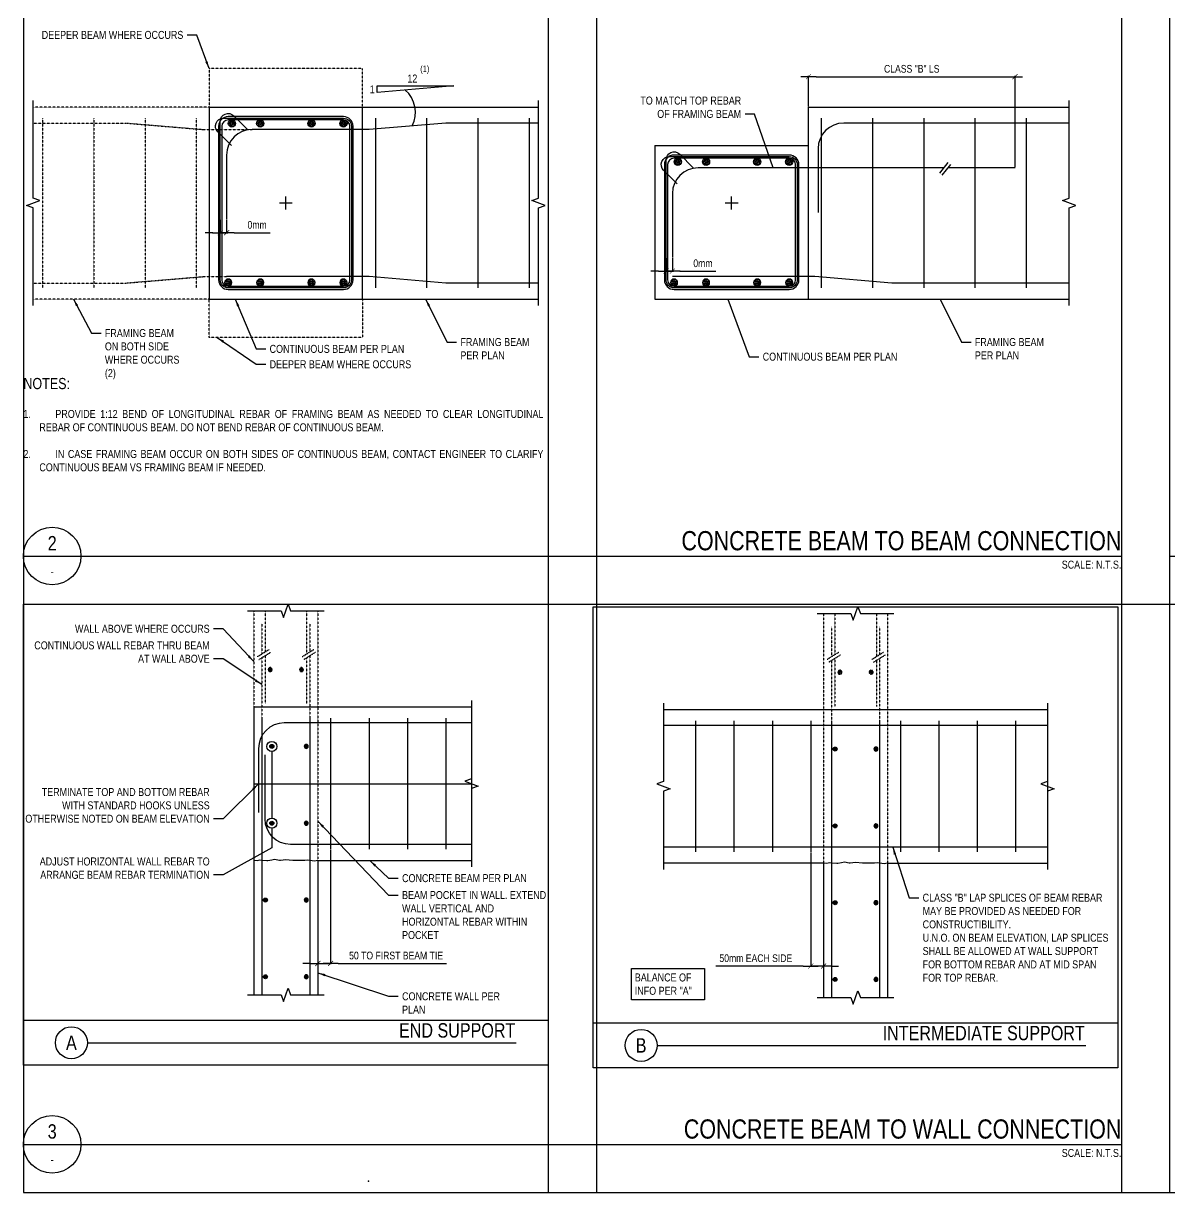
# Model space of a CAD drawing. Header units: millimetres. Extents: x 2250 to 89875, y -16050 to 57150.
# Drawn here: x 2250 to 37900, y -16050 to 20320 of the extents above; entities that cross this region are included whole.
import ezdxf
from ezdxf.enums import TextEntityAlignment as Align

# ---------------------------------------------------------------- set-up
doc = ezdxf.new("R2010")
doc.units = ezdxf.units.MM
doc.linetypes.add('HIDDEN2', pattern=[0.1875, 0.125, -0.0625])
doc.layers.add('NPLT-JLA', color=193, linetype='Continuous', plot=False)
for name, color, linetype in [('S-D-MEDM2', 3, 'Continuous'), ('S-G-DIMS', 1, 'Continuous'), ('S-G-HDN2', 1, 'HIDDEN2'), ('S-G-LEDR', 2, 'Continuous'), ('S-G-MEDM', 3, 'Continuous'), ('S-G-RBAR', 7, 'Continuous'), ('S-G-STTL', 4, 'Continuous'), ('S-G-TEXT', 3, 'Continuous'), ('S-G-THCK', 6, 'Continuous'), ('S-G-THIN', 1, 'Continuous'), ('S-G-TITL', 7, 'Continuous'), ('S-G-TITLREF', 4, 'Continuous'), ('S-P-C-RBAR-T', 6, 'Continuous')]:
    doc.layers.add(name, color=color, linetype=linetype)
doc.styles.add('ARIAL', font='arial.ttf', dxfattribs={"width": 0.8})
doc.styles.add('ARIAL23', font='arial.ttf', dxfattribs={"width": 0.8, "height": 31.25})
doc.dimstyles.new('ARIALDIMS', dxfattribs={"dimscale": 12, "dimtxt": 20, "dimasz": 19.5, "dimexe": 2.25, "dimexo": 1.75, "dimgap": 10, "dimtad": 1, "dimzin": 3, "dimdsep": 46, "dimtxsty": 'ARIAL', "dimblk1": 'nyatick', "dimblk2": 'nyatick', "dimsah": 1, "dimcen": 2.25, "dimclrd": 1, "dimclre": 1, "dimclrt": 2, "dimadec": 0, "dimazin": 0, "dimtfac": 1, "dimtmove": 0, "dimatfit": 3, "dimfxl": 1, "dimfrac": 2, "dimtolj": 1, "dimtzin": 0, "dimarcsym": 0})
doc.dimstyles.new('ARIALDIMS23', dxfattribs={"dimscale": 12, "dimtxt": 31.25, "dimasz": 3, "dimexe": 2.25, "dimexo": 1.75, "dimgap": 1, "dimtad": 1, "dimzin": 3, "dimdsep": 46, "dimtxsty": 'ARIAL23', "dimblk1": 'nyatick', "dimblk2": 'nyatick', "dimsah": 1, "dimcen": 2.25, "dimclrd": 1, "dimclre": 1, "dimclrt": 3, "dimadec": 0, "dimazin": 0, "dimtfac": 1, "dimtmove": 0, "dimatfit": 3, "dimfxl": 1, "dimfrac": 2, "dimtolj": 1, "dimtzin": 0, "dimarcsym": 0})

# ---------------------------------------------------------------- blocks, each defined once
blk = doc.blocks.new('nyatick')
at = {"layer": 'S-G-DIMS'}
blk.add_line((-1.01, 0), (1, 0), dxfattribs=at)
at = {"layer": 'S-G-DIMS', "const_width": 0.08}
blk.add_lwpolyline([(0.34, 0.34), (-0.34, -0.34)], dxfattribs=at)
blk = doc.blocks.new('*D981')
at = {"layer": 'Defpoints', "color": 0, "transparency": 16777216}
for p in [(8372, 14234), (8571, 14234), (8372, 13809)]:
    blk.add_point(p, dxfattribs=at)
at = {"layer": 'S-G-DIMS', "color": 1, "lineweight": -2, "transparency": 16777216}
for p, q in [((8372, 14213), (8372, 13782)), ((8571, 14213), (8571, 13782)), ((8138, 13809), (7904, 13809)), ((8372, 13809), (8571, 13809)), ((8805, 13809), (9923, 13809))]:
    blk.add_line(p, q, dxfattribs=at)
at = {"layer": 'S-G-DIMS', "color": 1, "lineweight": -2, "transparency": 16777216, "xscale": 234, "yscale": 234, "zscale": 234}
blk.add_blockref('nyatick', (8372, 13809), dxfattribs=at)
at = {"layer": 'S-G-DIMS', "color": 1, "lineweight": -2, "transparency": 16777216, "xscale": 234, "yscale": 234, "zscale": 234, "rotation": 180}
blk.add_blockref('nyatick', (8571, 13809), dxfattribs=at)
at = {"layer": 'S-G-DIMS', "color": 2, "transparency": 16777216, "insert": (9519, 14052), "char_height": 240, "attachment_point": 5, "style": 'ARIAL'}
blk.add_mtext('\\A1;0mm', dxfattribs=at)
blk = doc.blocks.new('*D982')
at = {"layer": 'Defpoints', "color": 0, "transparency": 16777216}
for p in [(22238, 13039), (22437, 13039), (22238, 12615)]:
    blk.add_point(p, dxfattribs=at)
at = {"layer": 'S-G-DIMS', "color": 1, "lineweight": -2, "transparency": 16777216}
for p, q in [((22238, 13018), (22238, 12588)), ((22437, 13018), (22437, 12588)), ((22004, 12615), (21770, 12615)), ((22238, 12615), (22437, 12615)), ((22671, 12615), (23789, 12615))]:
    blk.add_line(p, q, dxfattribs=at)
at = {"layer": 'S-G-DIMS', "color": 1, "lineweight": -2, "transparency": 16777216, "xscale": 234, "yscale": 234, "zscale": 234}
blk.add_blockref('nyatick', (22238, 12615), dxfattribs=at)
at = {"layer": 'S-G-DIMS', "color": 1, "lineweight": -2, "transparency": 16777216, "xscale": 234, "yscale": 234, "zscale": 234, "rotation": 180}
blk.add_blockref('nyatick', (22437, 12615), dxfattribs=at)
at = {"layer": 'S-G-DIMS', "color": 2, "transparency": 16777216, "insert": (23385, 12857), "char_height": 240, "attachment_point": 5, "style": 'ARIAL'}
blk.add_mtext('\\A1;0mm', dxfattribs=at)
blk = doc.blocks.new('*D983')
at = {"layer": 'Defpoints', "color": 0, "transparency": 16777216}
for p in [(33093, 18662), (26668, 17718), (33093, 15826)]:
    blk.add_point(p, dxfattribs=at)
at = {"layer": 'S-G-DIMS', "color": 1, "lineweight": -2, "transparency": 16777216}
for p, q in [((26668, 17739), (26668, 18689)), ((26902, 18662), (32859, 18662)), ((33093, 15847), (33093, 18689))]:
    blk.add_line(p, q, dxfattribs=at)
at = {"layer": 'S-G-DIMS', "color": 1, "lineweight": -2, "transparency": 16777216, "xscale": 234, "yscale": 234, "zscale": 234, "rotation": 180}
blk.add_blockref('nyatick', (26668, 18662), dxfattribs=at)
at = {"layer": 'S-G-DIMS', "color": 1, "lineweight": -2, "transparency": 16777216, "xscale": 234, "yscale": 234, "zscale": 234}
blk.add_blockref('nyatick', (33093, 18662), dxfattribs=at)
at = {"layer": 'S-G-DIMS', "color": 2, "transparency": 16777216, "insert": (29880, 18906), "char_height": 240, "attachment_point": 5, "style": 'ARIAL'}
blk.add_mtext('\\A1;CLASS "B" LS', dxfattribs=at)
blk = doc.blocks.new('*D980')
at = {"layer": 'Defpoints', "color": 0, "transparency": 16777216}
for p in [(11806, -5371), (11408, -5719), (11806, -8921)]:
    blk.add_point(p, dxfattribs=at)
at = {"layer": 'S-G-DIMS', "color": 1, "lineweight": -2, "transparency": 16777216}
for p, q in [((11806, -5392), (11806, -8948)), ((11408, -5740), (11408, -8948)), ((11174, -8921), (10940, -8921)), ((11408, -8921), (11806, -8921)), ((12040, -8921), (15410, -8921))]:
    blk.add_line(p, q, dxfattribs=at)
at = {"layer": 'S-G-DIMS', "color": 1, "lineweight": -2, "transparency": 16777216, "xscale": 234, "yscale": 234, "zscale": 234}
blk.add_blockref('nyatick', (11408, -8921), dxfattribs=at)
at = {"layer": 'S-G-DIMS', "color": 1, "lineweight": -2, "transparency": 16777216, "xscale": 234, "yscale": 234, "zscale": 234, "rotation": 180}
blk.add_blockref('nyatick', (11806, -8921), dxfattribs=at)
at = {"layer": 'S-G-DIMS', "color": 2, "transparency": 16777216, "insert": (13842, -8677), "char_height": 240, "attachment_point": 5, "style": 'ARIAL'}
blk.add_mtext('\\A1;50 TO FIRST BEAM TIE', dxfattribs=at)
blk = doc.blocks.new('*D984')
at = {"layer": 'Defpoints', "color": 0, "transparency": 16777216}
for p in [(26739, -5454), (27137, -5802), (26739, -9004)]:
    blk.add_point(p, dxfattribs=at)
at = {"layer": 'S-G-DIMS', "color": 1, "lineweight": -2, "transparency": 16777216}
for p, q in [((26739, -5475), (26739, -9031)), ((27137, -5823), (27137, -9031)), ((26505, -9004), (23791, -9004)), ((27137, -9004), (26739, -9004)), ((27371, -9004), (27605, -9004))]:
    blk.add_line(p, q, dxfattribs=at)
at = {"layer": 'S-G-DIMS', "color": 1, "lineweight": -2, "transparency": 16777216, "xscale": 234, "yscale": 234, "zscale": 234}
blk.add_blockref('nyatick', (26739, -9004), dxfattribs=at)
at = {"layer": 'S-G-DIMS', "color": 1, "lineweight": -2, "transparency": 16777216, "xscale": 234, "yscale": 234, "zscale": 234, "rotation": 180}
blk.add_blockref('nyatick', (27137, -9004), dxfattribs=at)
at = {"layer": 'S-G-DIMS', "color": 2, "transparency": 16777216, "insert": (25031, -8760), "char_height": 240, "attachment_point": 5, "style": 'ARIAL'}
blk.add_mtext('\\A1;50mm EACH SIDE', dxfattribs=at)

msp = doc.modelspace()

# ---------------------------------------------------------------- linework, layer by layer
at = {"layer": 'NPLT-JLA'}
for p, q in [((2250, 57150), (2250, -16050)), ((2250, 57150), (2250, 2250)), ((18575, 57150), (18575, -16050)), ((18575, 57150), (18575, 2250)), ((18575, 57150), (18575, 2250)), ((20075, 57150), (20075, -16050)), ((20075, 57150), (20075, 2250)), ((20075, 57150), (20075, 2250)), ((36400, 57150), (36400, -16050)), ((36400, 57150), (36400, 2250)), ((36400, 57150), (36400, 2250)), ((37900, 57150), (37900, -16050)), ((37900, 57150), (37900, 2250)), ((37900, 57150), (37900, 2250)), ((10412.5, 14532.34), (10412.5, 14930.511)), ((24278.508, 14532.34), (24278.508, 14930.511)), ((10611.585, 14731.425), (10213.415, 14731.425)), ((24477.593, 14731.425), (24079.422, 14731.425)), ((2250, 2250), (89875, 2250)), ((20075, 2250), (89875, 2250)), ((16185.976, -941.399), (16185.976, -5719.448)), ((34104.779, -1024.427), (34104.779, -5802.476)), ((9417.073, -3330.423), (16185.976, -3330.423)), ((2250, -16050), (89875, -16050)), ((20075, -16050), (89875, -16050))]:
    msp.add_line(p, q, dxfattribs=at)
for points in [[(8620.732, 12043.773), (12204.268, 12043.773, 0.414213562), (12502.896, 12342.401), (12502.896, 17120.45, 0.414213562), (12204.268, 17419.078), (8620.732, 17419.078, 0.414213562), (8322.104, 17120.45), (8322.104, 12342.401, 0.414213562)], [(8620.732, 12143.315), (12204.268, 12143.315, 0.414213562), (12403.354, 12342.401), (12403.354, 17120.45, 0.414213562), (12204.268, 17319.535), (8620.732, 17319.535, 0.414213562), (8421.646, 17120.45), (8421.646, 12342.401, 0.414213562)], [(22486.74, 12043.773), (26070.276, 12043.773, 0.414213562), (26368.904, 12342.401), (26368.904, 15925.937, 0.414213562), (26070.276, 16224.565), (22486.74, 16224.565, 0.414213562), (22188.111, 15925.937), (22188.111, 12342.401, 0.414213562)], [(22486.74, 12143.315), (26070.276, 12143.315, 0.414213562), (26269.361, 12342.401), (26269.361, 15925.937, 0.414213562), (26070.276, 16125.023), (22486.74, 16125.023, 0.414213562), (22287.654, 15925.937), (22287.654, 12342.401, 0.414213562)]]:
    msp.add_lwpolyline(points, format="xyb", close=True, dxfattribs=at)
for points in [[(2250, 2250), (18575, 2250), (18575, -12084.146), (2250, -12084.146)], [(19969.718, 2166.972), (36294.718, 2166.972), (36294.718, -12167.174), (19969.718, -12167.174)], [(2250, -10690.549), (18575, -10690.549), (18575, -12084.146), (2250, -12084.146)], [(19969.718, -10773.577), (36294.718, -10773.577), (36294.718, -12167.174), (19969.718, -12167.174)]]:
    msp.add_lwpolyline(points, close=True, dxfattribs=at)
msp.add_point((12986.707, -15689.297), dxfattribs=at)
at = {"layer": 'S-D-MEDM2'}
for p, q in [((8023.476, 17717.706), (8023.476, 11745.145)), ((8023.476, 17717.706), (12801.524, 17717.706)), ((12801.524, 11745.145), (12801.524, 17717.706)), ((12801.524, 17717.706), (18270.339, 17717.706)), ((26667.532, 11745.145), (26667.532, 17717.706)), ((26667.532, 17717.706), (34775.01, 17717.706)), ((21889.483, 16523.194), (21889.483, 11745.145)), ((21889.483, 16523.194), (26667.532, 16523.194)), ((8023.476, 11745.145), (12801.524, 11745.145)), ((12801.524, 11745.145), (18270.339, 11745.145)), ((21889.483, 11745.145), (26667.532, 11745.145)), ((26667.532, 11745.145), (34775.01, 11745.145))]:
    msp.add_line(p, q, dxfattribs=at)
at = {"layer": 'S-G-DIMS'}
for p, q in [((13250.473, 18174.704), (13250.473, 18373.79)), ((13250.473, 18373.79), (15639.498, 18373.79)), ((9977.001, -2327.396), (9977.001, -4401.666)), ((9977.001, -4716.421), (9977.001, -5322.953))]:
    msp.add_line(p, q, dxfattribs=at)
at = {"layer": 'S-G-DIMS', "linetype": 'Continuous'}
for points in [[(2554.661, 11546.059), (2554.661, 14582.111), (2349.543, 14656.768), (2759.78, 14806.082), (2554.661, 14880.739), (2554.661, 17916.791)], [(18270.339, 11546.059), (18270.339, 14582.111), (18475.457, 14656.768), (18065.22, 14806.082), (18270.339, 14880.739), (18270.339, 17916.791)], [(34775.01, 11546.059), (34775.01, 14582.111), (34980.129, 14656.768), (34569.892, 14806.082), (34775.01, 14880.739), (34775.01, 17916.791)]]:
    msp.add_lwpolyline(points, dxfattribs=at)
at = {"layer": 'S-G-DIMS'}
msp.add_lwpolyline([(21167.192, -9082.189), (23433.521, -9082.189), (23433.521, -10050.391), (21167.192, -10050.391)], close=True, dxfattribs=at)
for centre in [(9977.001, -2170.019), (9977.001, -4559.043)]:
    msp.add_circle(centre, 157.377, dxfattribs=at)
msp.add_arc((13532.967, 17550.683), 913.111, 332.7739367, 49.7333715, dxfattribs=at)
at = {"layer": 'S-G-HDN2'}
for p, q in [((8023.476, 17717.706), (2554.661, 17717.706)), ((2847.256, 17369.306), (2847.256, 12093.544)), ((4439.939, 17369.306), (4439.939, 12093.544)), ((6032.622, 17369.306), (6032.622, 12093.544)), ((7625.305, 17369.306), (7625.305, 12093.544)), ((8023.476, 11745.145), (2554.661, 11745.145)), ((9417.073, 2044.882), (9417.073, -941.399)), ((9765.473, 2044.882), (9765.473, 768.024)), ((11059.527, 2044.882), (11059.527, 706.319)), ((11407.927, 2044.882), (11407.927, -941.399)), ((27136.791, 1961.853), (27136.791, -1024.427)), ((27485.191, 1961.853), (27485.191, 684.996)), ((28779.245, 1961.853), (28779.245, 623.291)), ((29127.645, 1961.853), (29127.645, -1024.427)), ((9665.93, 1646.711), (9665.93, 706.319)), ((11159.07, 1646.711), (11159.07, 768.024)), ((27385.648, 1563.683), (27385.648, 623.291)), ((28878.788, 1563.683), (28878.788, 684.996)), ((9525.109, 619.024), (9891.171, 845.944)), ((9577.555, 534.419), (9943.618, 761.339)), ((10918.706, 619.024), (11284.769, 845.944)), ((10971.153, 534.419), (11337.215, 761.339)), ((27244.827, 535.996), (27610.889, 762.916)), ((28638.424, 535.996), (29004.487, 762.916)), ((9665.93, 589.202), (9665.93, -1289.798)), ((9765.473, 650.908), (9765.473, -841.856)), ((11059.527, 589.202), (11059.527, -841.856)), ((11159.07, 650.908), (11159.07, -1289.798)), ((27297.273, 451.391), (27663.336, 678.311)), ((27385.648, 506.174), (27385.648, -1372.826)), ((27485.191, 567.88), (27485.191, -924.884)), ((28690.871, 451.391), (29056.933, 678.311)), ((28779.245, 506.174), (28779.245, -924.884)), ((28878.788, 567.88), (28878.788, -1372.826)), ((11407.927, -941.399), (11407.927, -5719.448)), ((27136.791, -1024.427), (27136.791, -5802.476)), ((29127.645, -1024.427), (29127.645, -5802.476))]:
    msp.add_line(p, q, dxfattribs=at)
for points in [[(8023.476, 17717.706), (12801.524, 17717.706), (12801.524, 18912.218), (8023.476, 18912.218)], [(8023.476, 11745.145), (12801.524, 11745.145), (12801.524, 10550.633), (8023.476, 10550.633)]]:
    msp.add_lwpolyline(points, close=True, dxfattribs=at)
for points in [[(2554.661, 17219.992), (5435.366, 17219.992), (7824.39, 17020.907), (9367.302, 17020.907)], [(2554.661, 12242.858), (5435.366, 12242.858), (7824.39, 12441.944), (8570.96, 12441.944)]]:
    msp.add_lwpolyline(points, dxfattribs=at)
for points in [[(9927.229, 281.219, -1), (9927.229, 156.791, -1), (9927.229, 281.219, -1), (9927.229, 177.529, -1), (9927.229, 260.481, -1), (9927.229, 198.267, -1), (9927.229, 239.743, -1), (9927.229, 219.005, -1)], [(10897.771, 281.219, 1), (10897.771, 156.791, 1), (10897.771, 281.219, 1), (10897.771, 177.529, 1), (10897.771, 260.481, 1), (10897.771, 198.267, 1), (10897.771, 239.743, 1), (10897.771, 219.005, 1)], [(27646.947, 198.191, -1), (27646.947, 73.763, -1), (27646.947, 198.191, -1), (27646.947, 94.501, -1), (27646.947, 177.453, -1), (27646.947, 115.239, -1), (27646.947, 156.715, -1), (27646.947, 135.977, -1)], [(28617.489, 198.191, 1), (28617.489, 73.763, 1), (28617.489, 198.191, 1), (28617.489, 94.501, 1), (28617.489, 177.453, 1), (28617.489, 115.239, 1), (28617.489, 156.715, 1), (28617.489, 135.977, 1)]]:
    msp.add_lwpolyline(points, format="xyb", dxfattribs=at)
at = {"layer": 'S-G-MEDM'}
for p, q in [((9417.073, -941.399), (9417.073, -9900.24)), ((9417.073, -941.399), (16185.976, -941.399)), ((22159.657, -1024.427), (34104.779, -1024.427)), ((11407.927, -5719.448), (11407.927, -9900.24)), ((11407.927, -5719.448), (16185.976, -5719.448)), ((27136.791, -5802.476), (22159.657, -5802.476)), ((27136.791, -5802.476), (27136.791, -9983.268)), ((29127.645, -5802.476), (29127.645, -9983.268)), ((29127.645, -5802.476), (34104.779, -5802.476))]:
    msp.add_line(p, q, dxfattribs=at)
for points in [[(11407.927, -5719.448), (11301.383, -5739.601), (11159.07, -5719.448), (11100.777, -5708.326), (11005.45, -5720.239), (10910.328, -5723.759), (10841.63, -5721.999), (10628.488, -5714.959), (10406.537, -5697.358), (10327.27, -5711.438), (10246.241, -5718.479), (10216.295, -5714.959), (10064.805, -5692.077), (9979.662, -5713.178), (9856.357, -5725.499), (9826.411, -5725.499), (9665.146, -5719.448), (9600.938, -5709.658), (9519.909, -5725.499), (9417.073, -5719.448)], [(29127.645, -5802.476), (29021.101, -5822.629), (28878.788, -5802.476), (28820.495, -5791.354), (28725.168, -5803.267), (28630.046, -5806.787), (28561.348, -5805.027), (28348.206, -5797.987), (28126.255, -5780.386), (28046.988, -5794.467), (27965.959, -5801.507), (27936.013, -5797.987), (27784.523, -5775.105), (27699.38, -5796.206), (27576.075, -5808.527), (27546.129, -5808.527), (27384.864, -5802.476), (27320.656, -5792.686), (27239.627, -5808.527), (27136.791, -5802.476)]]:
    msp.add_lwpolyline(points, dxfattribs=at)
at = {"layer": 'S-G-RBAR'}
for points in [[(8847.801, 17207.549, -1), (8623.83, 17207.549, -1), (8847.801, 17207.549, -1), (8661.158, 17207.549, -1), (8810.472, 17207.549, -1), (8698.487, 17207.549, -1), (8773.144, 17207.549, -1), (8735.815, 17207.549, -1)], [(9728.144, 17207.549, -1), (9504.173, 17207.549, -1), (9728.144, 17207.549, -1), (9541.502, 17207.549, -1), (9690.816, 17207.549, -1), (9578.83, 17207.549, -1), (9653.487, 17207.549, -1), (9616.159, 17207.549, -1)], [(11320.827, 17207.549, -1), (11096.856, 17207.549, -1), (11320.827, 17207.549, -1), (11134.184, 17207.549, -1), (11283.498, 17207.549, -1), (11171.513, 17207.549, -1), (11246.17, 17207.549, -1), (11208.841, 17207.549, -1)], [(12316.254, 17207.549, -1), (12092.283, 17207.549, -1), (12316.254, 17207.549, -1), (12129.611, 17207.549, -1), (12278.925, 17207.549, -1), (12166.94, 17207.549, -1), (12241.597, 17207.549, -1), (12204.268, 17207.549, -1)], [(22713.809, 16013.037, -1), (22489.837, 16013.037, -1), (22713.809, 16013.037, -1), (22527.166, 16013.037, -1), (22676.48, 16013.037, -1), (22564.494, 16013.037, -1), (22639.151, 16013.037, -1), (22601.823, 16013.037, -1)], [(23594.152, 16013.037, -1), (23370.181, 16013.037, -1), (23594.152, 16013.037, -1), (23407.509, 16013.037, -1), (23556.823, 16013.037, -1), (23444.838, 16013.037, -1), (23519.495, 16013.037, -1), (23482.166, 16013.037, -1)], [(25186.835, 16013.037, -1), (24962.864, 16013.037, -1), (25186.835, 16013.037, -1), (25000.192, 16013.037, -1), (25149.506, 16013.037, -1), (25037.521, 16013.037, -1), (25112.178, 16013.037, -1), (25074.849, 16013.037, -1)], [(26182.262, 16013.037, -1), (25958.291, 16013.037, -1), (26182.262, 16013.037, -1), (25995.619, 16013.037, -1), (26144.933, 16013.037, -1), (26032.948, 16013.037, -1), (26107.605, 16013.037, -1), (26070.276, 16013.037, -1)], [(8732.717, 12255.301, 1), (8508.746, 12255.301, 1), (8732.717, 12255.301, 1), (8546.075, 12255.301, 1), (8695.389, 12255.301, 1), (8583.403, 12255.301, 1), (8658.06, 12255.301, 1), (8620.732, 12255.301, 1)], [(9728.144, 12255.301, 1), (9504.173, 12255.301, 1), (9728.144, 12255.301, 1), (9541.502, 12255.301, 1), (9690.816, 12255.301, 1), (9578.83, 12255.301, 1), (9653.487, 12255.301, 1), (9616.159, 12255.301, 1)], [(11320.827, 12255.301, 1), (11096.856, 12255.301, 1), (11320.827, 12255.301, 1), (11134.184, 12255.301, 1), (11283.498, 12255.301, 1), (11171.513, 12255.301, 1), (11246.17, 12255.301, 1), (11208.841, 12255.301, 1)], [(12316.254, 12255.301, 1), (12092.283, 12255.301, 1), (12316.254, 12255.301, 1), (12129.611, 12255.301, 1), (12278.925, 12255.301, 1), (12166.94, 12255.301, 1), (12241.597, 12255.301, 1), (12204.268, 12255.301, 1)], [(22598.725, 12255.301, 1), (22374.754, 12255.301, 1), (22598.725, 12255.301, 1), (22412.083, 12255.301, 1), (22561.397, 12255.301, 1), (22449.411, 12255.301, 1), (22524.068, 12255.301, 1), (22486.74, 12255.301, 1)], [(23594.152, 12255.301, 1), (23370.181, 12255.301, 1), (23594.152, 12255.301, 1), (23407.509, 12255.301, 1), (23556.823, 12255.301, 1), (23444.838, 12255.301, 1), (23519.495, 12255.301, 1), (23482.166, 12255.301, 1)], [(25186.835, 12255.301, 1), (24962.864, 12255.301, 1), (25186.835, 12255.301, 1), (25000.192, 12255.301, 1), (25149.506, 12255.301, 1), (25037.521, 12255.301, 1), (25112.178, 12255.301, 1), (25074.849, 12255.301, 1)], [(26182.262, 12255.301, 1), (25958.291, 12255.301, 1), (26182.262, 12255.301, 1), (25995.619, 12255.301, 1), (26144.933, 12255.301, 1), (26032.948, 12255.301, 1), (26107.605, 12255.301, 1), (26070.276, 12255.301, 1)]]:
    msp.add_lwpolyline(points, format="xyb", dxfattribs=at)
at = {"layer": 'S-G-RBAR', "linetype": 'Continuous'}
for points in [[(9977.001, -2107.805, -1), (9977.001, -2232.233, -1), (9977.001, -2107.805, -1), (9977.001, -2211.495, -1), (9977.001, -2128.543, -1), (9977.001, -2190.757, -1), (9977.001, -2149.281, -1), (9977.001, -2170.019, -1)], [(11047.085, -2107.805, 1), (11047.085, -2232.233, 1), (11047.085, -2107.805, 1), (11047.085, -2211.495, 1), (11047.085, -2128.543, 1), (11047.085, -2190.757, 1), (11047.085, -2149.281, 1), (11047.085, -2170.019, 1)], [(27497.633, -2190.833, -1), (27497.633, -2315.261, -1), (27497.633, -2190.833, -1), (27497.633, -2294.523, -1), (27497.633, -2211.571, -1), (27497.633, -2273.785, -1), (27497.633, -2232.309, -1), (27497.633, -2253.047, -1)], [(28766.803, -2190.833, 1), (28766.803, -2315.261, 1), (28766.803, -2190.833, 1), (28766.803, -2294.523, 1), (28766.803, -2211.571, 1), (28766.803, -2273.785, 1), (28766.803, -2232.309, 1), (28766.803, -2253.047, 1)], [(9977.001, -4496.829, -1), (9977.001, -4621.258, -1), (9977.001, -4496.829, -1), (9977.001, -4600.52, -1), (9977.001, -4517.567, -1), (9977.001, -4579.782, -1), (9977.001, -4538.305, -1), (9977.001, -4559.043, -1)], [(11047.085, -4496.829, 1), (11047.085, -4621.258, 1), (11047.085, -4496.829, 1), (11047.085, -4600.52, 1), (11047.085, -4517.567, 1), (11047.085, -4579.782, 1), (11047.085, -4538.305, 1), (11047.085, -4559.043, 1)], [(27497.633, -4579.857, -1), (27497.633, -4704.286, -1), (27497.633, -4579.857, -1), (27497.633, -4683.548, -1), (27497.633, -4600.595, -1), (27497.633, -4662.81, -1), (27497.633, -4621.333, -1), (27497.633, -4642.072, -1)], [(28766.803, -4579.857, 1), (28766.803, -4704.286, 1), (28766.803, -4579.857, 1), (28766.803, -4683.548, 1), (28766.803, -4600.595, 1), (28766.803, -4662.81, 1), (28766.803, -4621.333, 1), (28766.803, -4642.072, 1)], [(9777.915, -6885.854, -1), (9777.915, -7010.282, -1), (9777.915, -6885.854, -1), (9777.915, -6989.544, -1), (9777.915, -6906.592, -1), (9777.915, -6968.806, -1), (9777.915, -6927.33, -1), (9777.915, -6948.068, -1)], [(11047.085, -6885.854, 1), (11047.085, -7010.282, 1), (11047.085, -6885.854, 1), (11047.085, -6989.544, 1), (11047.085, -6906.592, 1), (11047.085, -6968.806, 1), (11047.085, -6927.33, 1), (11047.085, -6948.068, 1)], [(27497.633, -6968.882, -1), (27497.633, -7093.31, -1), (27497.633, -6968.882, -1), (27497.633, -7072.572, -1), (27497.633, -6989.62, -1), (27497.633, -7051.834, -1), (27497.633, -7010.358, -1), (27497.633, -7031.096, -1)], [(28766.803, -6968.882, 1), (28766.803, -7093.31, 1), (28766.803, -6968.882, 1), (28766.803, -7072.572, 1), (28766.803, -6989.62, 1), (28766.803, -7051.834, 1), (28766.803, -7010.358, 1), (28766.803, -7031.096, 1)], [(9777.915, -9274.878, -1), (9777.915, -9399.306, -1), (9777.915, -9274.878, -1), (9777.915, -9378.568, -1), (9777.915, -9295.616, -1), (9777.915, -9357.83, -1), (9777.915, -9316.354, -1), (9777.915, -9337.092, -1)], [(11047.085, -9274.878, 1), (11047.085, -9399.306, 1), (11047.085, -9274.878, 1), (11047.085, -9378.568, 1), (11047.085, -9295.616, 1), (11047.085, -9357.83, 1), (11047.085, -9316.354, 1), (11047.085, -9337.092, 1)], [(27497.633, -9357.906, -1), (27497.633, -9482.334, -1), (27497.633, -9357.906, -1), (27497.633, -9461.596, -1), (27497.633, -9378.644, -1), (27497.633, -9440.858, -1), (27497.633, -9399.382, -1), (27497.633, -9420.12, -1)], [(28766.803, -9357.906, 1), (28766.803, -9482.334, 1), (28766.803, -9357.906, 1), (28766.803, -9461.596, 1), (28766.803, -9378.644, 1), (28766.803, -9440.858, 1), (28766.803, -9399.382, 1), (28766.803, -9420.12, 1)]]:
    msp.add_lwpolyline(points, format="xyb", dxfattribs=at)
at = {"layer": 'S-G-STTL'}
for p, q in [((4240.854, -11387.348), (17579.573, -11387.348)), ((21960.572, -11470.376), (35299.291, -11470.376))]:
    msp.add_line(p, q, dxfattribs=at)
for centre in [(3743.14, -11387.348), (21462.858, -11470.376)]:
    msp.add_circle(centre, 497.713, dxfattribs=at)
at = {"layer": 'S-G-THCK'}
for p, q in [((15639.498, 18373.79), (13250.473, 18174.704)), ((13199.695, 17369.306), (13199.695, 12093.544)), ((14792.378, 17369.306), (14792.378, 12093.544)), ((16385.061, 17369.306), (16385.061, 12093.544)), ((17977.744, 17369.306), (17977.744, 12093.544)), ((27065.703, 17369.306), (27065.703, 12093.544)), ((28658.386, 17369.306), (28658.386, 12093.544)), ((30251.069, 17369.306), (30251.069, 12093.544)), ((31843.752, 17369.306), (31843.752, 12093.544)), ((33436.435, 17369.306), (33436.435, 12093.544)), ((9665.93, -1289.798), (9665.93, -9900.24)), ((11159.07, -1289.798), (11159.07, -9900.24)), ((11806.098, -1289.798), (11806.098, -5371.048)), ((13000.61, -1289.798), (13000.61, -5371.048)), ((14195.122, -1289.798), (14195.122, -5371.048)), ((15389.634, -1289.798), (15389.634, -5371.048)), ((23155.084, -1372.826), (23155.084, -5454.076)), ((24349.596, -1372.826), (24349.596, -5454.076)), ((25544.108, -1372.826), (25544.108, -5454.076)), ((26738.62, -1372.826), (26738.62, -5454.076)), ((27385.648, -1372.826), (27385.648, -9983.268)), ((28878.788, -1372.826), (28878.788, -9983.268)), ((29525.816, -1372.826), (29525.816, -5454.076)), ((30720.328, -1372.826), (30720.328, -5454.076)), ((31914.84, -1372.826), (31914.84, -5454.076)), ((33109.352, -1372.826), (33109.352, -5454.076))]:
    msp.add_line(p, q, dxfattribs=at)
at = {"layer": 'S-G-THCK', "ltscale": 10}
for points in [[(18270.339, 17219.992), (15389.634, 17219.992), (13000.61, 17020.907), (9367.302, 17020.907, 0.414213562), (8570.96, 16224.565), (8570.96, 14233.712)], [(34775.01, 17219.992), (27762.502, 17219.992, 0.414213562), (26966.16, 16423.651), (26966.16, 14432.797)], [(30884.945, 15826.395), (23233.31, 15826.395, 0.414213562), (22436.968, 15030.053), (22436.968, 13039.2)], [(16185.976, -1439.112), (10362.729, -1439.112, 0.414213562), (9566.387, -2235.454), (9566.387, -4226.307)], [(16185.976, -5221.734), (10561.814, -5221.734, -0.414213562), (9765.473, -4425.393), (9765.473, -2434.539)]]:
    msp.add_lwpolyline(points, format="xyb", dxfattribs=at)
for points in [[(33092.838, 15826.395), (31011.323, 15826.395)], [(18270.339, 12242.858), (15389.634, 12242.858), (13000.61, 12441.944), (8570.96, 12441.944)], [(34775.01, 12242.858), (29255.642, 12242.858), (26866.618, 12441.944), (22436.968, 12441.944)], [(34104.779, -1522.14), (22159.657, -1522.14)], [(34104.779, -5304.762), (22159.657, -5304.762)]]:
    msp.add_lwpolyline(points, dxfattribs=at)
at = {"layer": 'S-G-THIN'}
for p, q in [((30752.268, 15656.776), (31017.622, 15996.013)), ((30830.673, 15595.447), (31096.028, 15934.683))]:
    msp.add_line(p, q, dxfattribs=at)
at = {"layer": 'S-G-THIN', "linetype": 'Continuous'}
for points in [[(9217.988, 2044.882), (10263.186, 2044.882), (10337.843, 1839.763), (10487.157, 2250), (10561.814, 2044.882), (11607.012, 2044.882)], [(26937.706, 1961.853), (27982.904, 1961.853), (28057.561, 1756.735), (28206.875, 2166.972), (28281.532, 1961.853), (29326.73, 1961.853)], [(16185.976, -742.314), (16185.976, -3181.109), (15980.857, -3255.766), (16391.094, -3405.08), (16185.976, -3479.737), (16185.976, -5918.533)], [(22159.657, -825.342), (22159.657, -3264.137), (21954.539, -3338.794), (22364.775, -3488.108), (22159.657, -3562.765), (22159.657, -6001.561)], [(34104.779, -825.342), (34104.779, -3264.137), (33899.66, -3338.794), (34309.897, -3488.108), (34104.779, -3562.765), (34104.779, -6001.561)], [(9217.988, -9900.24), (10263.186, -9900.24), (10337.843, -10105.359), (10487.157, -9695.122), (10561.814, -9900.24), (11607.012, -9900.24)], [(26937.706, -9983.268), (27982.904, -9983.268), (28057.561, -10188.387), (28206.875, -9778.15), (28281.532, -9983.268), (29326.73, -9983.268)]]:
    msp.add_lwpolyline(points, dxfattribs=at)
at = {"layer": 'S-G-TITLREF'}
for p, q in [((2250, 3750), (36400, 3750)), ((37900, 3750), (54225, 3750)), ((2250, -14550), (36400, -14550))]:
    msp.add_line(p, q, dxfattribs=at)
for centre in [(3145.884, 3750), (3145.884, -14550)]:
    msp.add_circle(centre, 895.884, dxfattribs=at)
at = {"layer": 'S-P-C-RBAR-T'}
for points in [[(8717.773, 16522.158), (8295.449, 16944.481, -0.668178638), (8471.418, 17369.306), (12204.268, 17369.306, -0.414213562), (12453.125, 17120.45), (12453.125, 12342.401, -0.414213562), (12204.268, 12093.544), (8620.732, 12093.544, -0.414213562), (8371.875, 12342.401), (8371.875, 17269.764, -0.668178638), (8796.7, 17445.732), (9219.024, 17023.408)], [(22583.781, 15327.645), (22161.457, 15749.969, -0.668178638), (22337.425, 16174.794), (26070.276, 16174.794, -0.414213562), (26319.133, 15925.937), (26319.133, 12342.401, -0.414213562), (26070.276, 12093.544), (22486.74, 12093.544, -0.414213562), (22237.883, 12342.401), (22237.883, 16075.251, -0.668178638), (22662.708, 16251.22), (23085.032, 15828.896)]]:
    msp.add_lwpolyline(points, format="xyb", dxfattribs=at)

# ---------------------------------------------------------------- texts
at = {"layer": 'S-G-DIMS', "color": 3, "style": 'ARIAL23'}
for s, insert, char_height, width, attachment_point in [('DEEPER BEAM WHERE OCCURS', (7224.161, 19833.793), 248.85672, 4905.692, 9), ('(1)', (14592.74, 19008.644), 199.0854, 421.5531, 1), ('12', (14192.807, 18728.735), 248.8567, 421.5531, 1), ('1', (13023.642, 18392.208), 248.857, 421.5531, 1), ('TO MATCH TOP REBAR OF FRAMING BEAM', (24575.226, 17376.068), 248.85672, 3147.45402, 9), ('FRAMING BEAM ON BOTH SIDE WHERE OCCURS (2)', (4785.161, 10812.384), 248.85672, 2558.79822, 1), ('CONTINUOUS BEAM PER PLAN', (9908.193, 10319.628), 248.85672, 4527.75008, 1), ('FRAMING BEAM PER PLAN', (15843.422, 10532.395), 248.85672, 2385.47888, 1), ('FRAMING BEAM PER PLAN', (31843.32, 10532.395), 248.85672, 2385.47888, 1), ('DEEPER BEAM WHERE OCCURS', (9908.193, 9840.707), 248.85672, 4209.27188, 1), ('CONTINUOUS BEAM PER PLAN', (25244.249, 10077.013), 248.85672, 4125.1334, 1), ('\\pxqj;{\\H1.4x;NOTES:}\\P\\pq*; \\P\\pi-2,l2,qj;1.^IPROVIDE 1:12 BEND OF LONGITUDINAL REBAR OF FRAMING BEAM AS NEEDED TO CLEAR LONGITUDINAL REBAR OF CONTINUOUS BEAM. DO NOT BEND REBAR OF CONTINUOUS BEAM.\\P\\pi0,l0;\\P\\pi-2,l2;2.^IIN CASE FRAMING BEAM OCCUR ON BOTH SIDES OF CONTINUOUS BEAM, CONTACT ENGINEER TO CLARIFY CONTINUOUS BEAM VS FRAMING BEAM IF NEEDED.', (2250, 9290.982), 248.856715, 16125.91463, 1), ('WALL ABOVE WHERE OCCURS', (8043.459, 1361.286), 248.85672, 5327.61735, 9), ('\\A1;CONTINUOUS WALL REBAR THRU BEAM AT WALL ABOVE', (8043.459, 429.292), 248.85672, 5465.05964, 9), ('TERMINATE TOP AND BOTTOM REBAR WITH STANDARD HOOKS UNLESS OTHERWISE NOTED ON BEAM ELEVATION', (8043.459, -4546.947), 248.85672, 5793.45899, 9), ('ADJUST HORIZONTAL WALL REBAR TO ARRANGE BEAM REBAR TERMINATION', (8043.459, -6292.235), 248.85672, 5406.55766, 9), ('BALANCE OF INFO PER "A"', (21266.735, -9566.29), 248.85672, 2067.24341, 4)]:
    msp.add_mtext(s, dxfattribs=dict(at, insert=insert, char_height=char_height, width=width, attachment_point=attachment_point))
at = {"layer": 'S-G-STTL', "style": 'ARIAL23', "width": 0.8}
for s, p in [('END SUPPORT', (13933.948, -11228.079)), ('INTERMEDIATE SUPPORT', (28976.525, -11311.107))]:
    msp.add_text(s, height=447.94207, dxfattribs=at).set_placement(p)
for s, p in [('A', (3743.14, -11387.348)), ('B', (21462.858, -11470.376))]:
    msp.add_text(s, height=447.942, dxfattribs=at).set_placement(p, align=Align.MIDDLE)
at = {"layer": 'S-G-TEXT', "color": 7, "char_height": 248.85672, "width": 1863.91779, "attachment_point": 3, "style": 'ARIAL'}
for insert in [(36400, 3608.08), (36400, -14691.92)]:
    msp.add_mtext('\\W0.8000;SCALE: N.T.S.', dxfattribs=dict(at, insert=insert))
at = {"layer": 'S-G-THIN', "color": 3, "attachment_point": 1, "style": 'ARIAL23'}
for s, insert, char_height, width in [('CONCRETE BEAM PER PLAN', (14028.23, -6143.34), 248.85672, 4546.76958), ('BEAM POCKET IN WALL. EXTEND WALL VERTICAL AND HORIZONTAL REBAR WITHIN POCKET', (14028.23, -6669.103), 248.85672, 4546.76958), ('CLASS "B" LAP SPLICES OF BEAM REBAR MAY BE PROVIDED AS NEEDED FOR CONSTRUCTIBILITY.\\PU.N.O. ON BEAM ELEVATION, LAP SPLICES SHALL BE ALLOWED AT WALL SUPPORT FOR BOTTOM REBAR AND AT MID SPAN FOR TOP REBAR.', (30219.701, -6752.131), 248.856715, 5921.50587), ('CONCRETE WALL PER PLAN', (14028.23, -9819.374), 248.85672, 3622.24799)]:
    msp.add_mtext(s, dxfattribs=dict(at, insert=insert, char_height=char_height, width=width))
at = {"layer": 'S-G-TITL', "char_height": 597.2561, "width": 17688.41199, "attachment_point": 3, "style": 'ARIAL'}
for s, insert in [('CONCRETE BEAM TO BEAM CONNECTION', (36400, 4527.396)), ('CONCRETE BEAM TO WALL CONNECTION', (36400, -13772.604))]:
    msp.add_mtext(s, dxfattribs=dict(at, insert=insert))
at = {"layer": 'S-G-TITLREF', "style": 'ARIAL', "width": 0.8}
for s, height, p in [('2', 447.942, (3145.884, 4153.472)), ('-', 248.857, (3145.884, 3273.881)), ('3', 447.942, (3145.884, -14146.528)), ('-', 248.857, (3145.884, -15026.12))]:
    msp.add_text(s, height=height, dxfattribs=at).set_placement(p, align=Align.MIDDLE)

# ---------------------------------------------------------------- dimensions: what is measured, and where the dimension line sits
at = {"layer": 'S-G-DIMS'}
for base, p1, p2, text, picture, middle in [((33092.838, 18662.027), (26667.532, 17717.706), (33092.838, 15826.395), 'CLASS "B" LS', '*D983', (29880.185, 18906.12)), ((11806.098, -8920.74), (11407.927, -5719.448), (11806.098, -5371.048), '50 TO FIRST BEAM TIE', '*D980', (13841.89, -8676.566)), ((26738.62, -9003.768), (27136.791, -5802.476), (26738.62, -5454.076), '50mm EACH SIDE', '*D984', (25030.642, -8759.676))]:
    dim = msp.add_linear_dim(base=base, p1=p1, p2=p2, text=text, dimstyle='ARIALDIMS', dxfattribs=at)
    dim.commit()
    dim.dimension.update_dxf_attribs({"geometry": picture, "text_midpoint": middle})
for base, p1, p2, picture, middle in [((8371.875, 13809.021), (8570.96, 14233.712), (8371.875, 14233.712), '*D981', (9519.001, 13809.021)), ((22237.883, 12614.509), (22436.968, 13039.2), (22237.883, 13039.2), '*D982', (23385.009, 12614.509))]:
    dim = msp.add_linear_dim(base=base, p1=p1, p2=p2, text='0mm', dimstyle='ARIALDIMS', dxfattribs=at)
    dim.commit()
    dim.dimension.update_dxf_attribs({"geometry": picture, "text_midpoint": middle, "dimtype": 160})

# ---------------------------------------------------------------- leaders
for points, override in [([(25571.899, 15826.395), (24993.305, 17500.497), (24694.677, 17500.497)], {"dimgap": 0.05, "dimtad": 0}), ([(24162.517, 11745.145), (24826.17, 9952.584), (25124.798, 9952.584)], {"dimgap": 0.05, "dimtad": 0}), ([(30761.588, 11745.145), (31425.241, 10407.967), (31723.869, 10407.967)], {"dimgap": 0.05, "dimtad": 0}), ([(9977.001, -5322.953), (8461.538, -6167.806), (8162.91, -6167.806)], {"dimgap": 0.05, "dimtad": 0, "dimldrblk": 'None'})]:
    msp.add_leader(points, dimstyle='ARIALDIMS23', override=override, dxfattribs=at)
at = {"layer": 'S-G-LEDR'}
for points in [[(8023.476, 18912.218), (7642.241, 19958.222), (7343.613, 19958.222)], [(3807.556, 11745.145), (4367.082, 10687.956), (4665.71, 10687.956)], [(8839.727, 11745.145), (9490.114, 10195.2), (9788.742, 10195.2)], [(14761.689, 11745.145), (15425.342, 10407.967), (15723.97, 10407.967)], [(8275.403, 10550.633), (9490.114, 9716.279), (9788.742, 9716.279)], [(9417.073, 466.477), (8461.538, 1485.715), (8162.91, 1485.715)], [(9665.93, -247.009), (8461.538, 553.72), (8162.91, 553.72)], [(9566.387, -3330.423), (8461.538, -4422.518), (8162.91, -4422.518)], [(11407.927, -4498.323), (13610.151, -6793.531), (13908.779, -6793.531)], [(29287.274, -5304.762), (29801.622, -6876.56), (30100.25, -6876.56)], [(13025.321, -5719.448), (13610.151, -6267.768), (13908.779, -6267.768)], [(11407.927, -9212.933), (13610.151, -9943.803), (13908.779, -9943.803)]]:
    msp.add_leader(points, dimstyle='ARIALDIMS', override={"dimgap": 0.05, "dimtad": 0}, dxfattribs=at)

doc.saveas('drawing.dxf')
